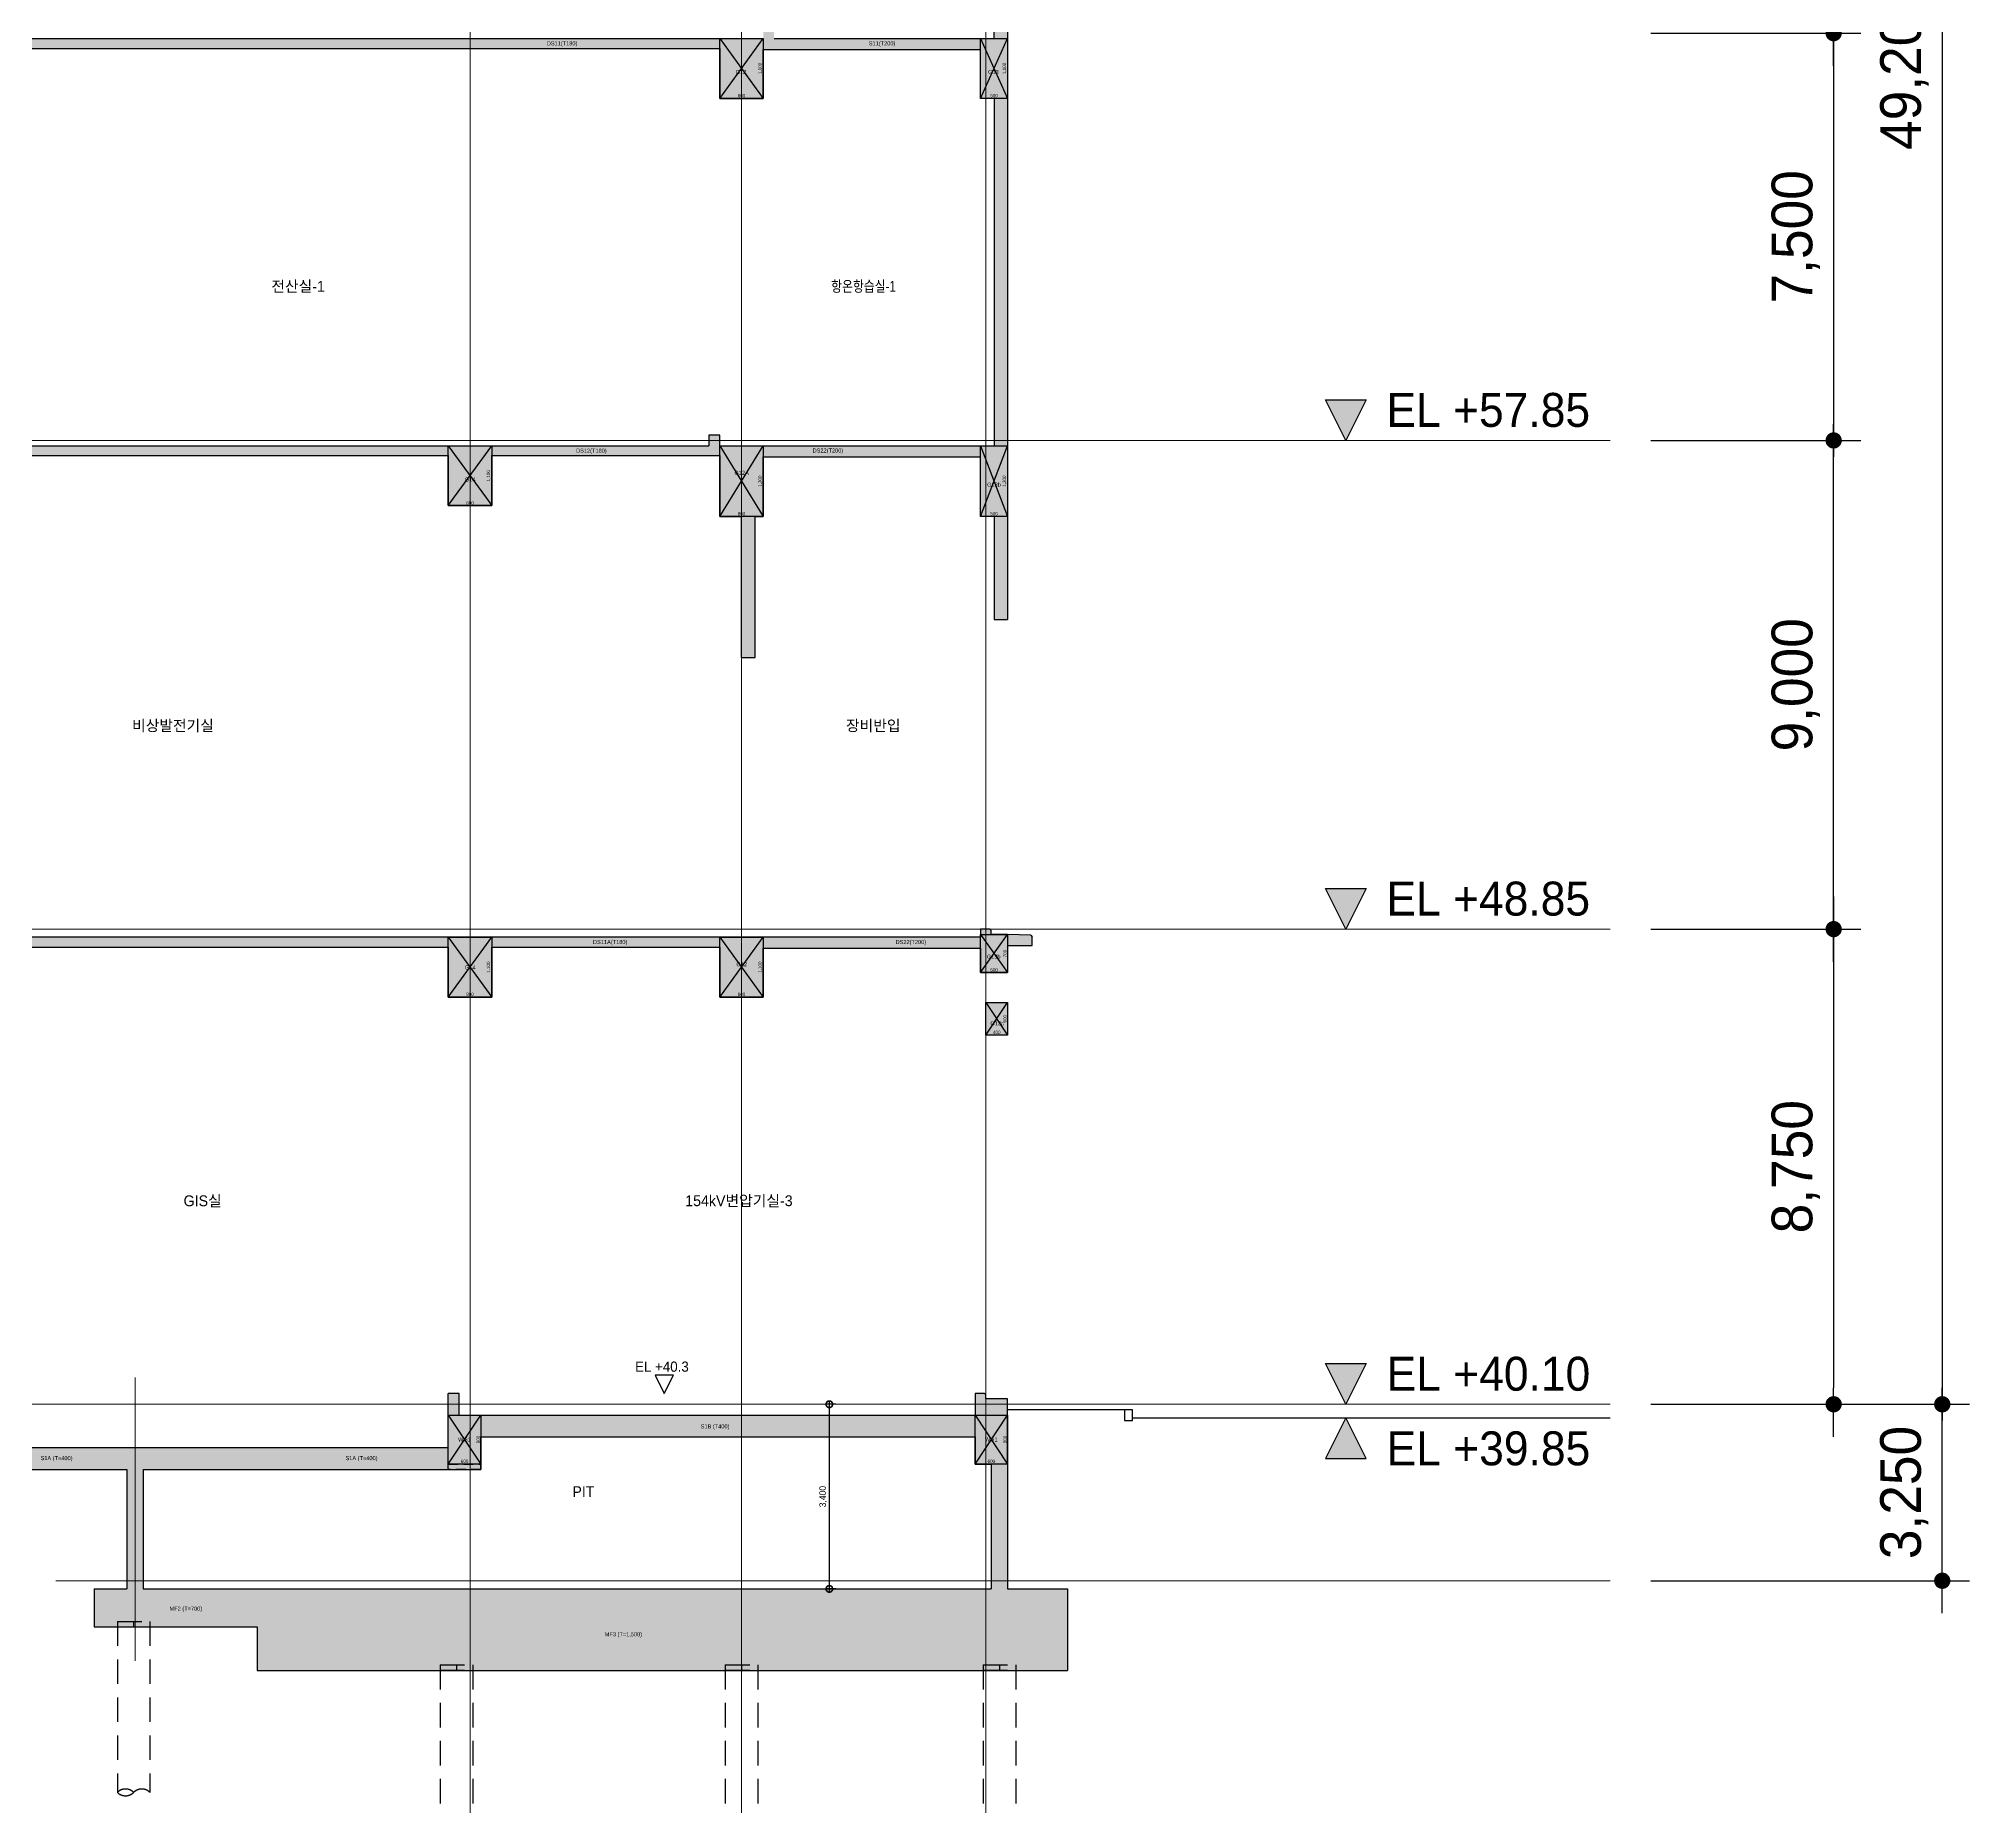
# Model space of a CAD drawing. Header units: millimetres. Extents: x 0 to 841000, y -4805 to 148500.
# Drawn here: x 141693 to 177250, y 27524 to 60079 of the extents above; entities that cross this region are included whole.
import ezdxf
from ezdxf.enums import TextEntityAlignment as Align

# ---------------------------------------------------------------- set-up
doc = ezdxf.new("R2010")
doc.units = ezdxf.units.MM
doc.header["$LTSCALE"] = 250
for name, pattern in [('HID', [2.8, 1.8, -1]), ('HIDDEN', [9.525, 6.35, -3.175]), ('PHANTOM2', [31.75, 15.875, -3.175, 3.175, -3.175, 3.175, -3.175])]:
    doc.linetypes.add(name, pattern=pattern)
doc.layers.get('Defpoints').update_dxf_attribs({"color": 151})
for name, color, linetype in [('A-CON', 2, 'Continuous'), ('A-CON-HID', 4, 'HID'), ('A-DIM', 7, 'Continuous'), ('A-SITE', 3, 'PHANTOM2'), ('A-SYM-LEVEL', 7, 'Continuous'), ('구조SOLID', 253, 'Continuous'), ('기초', 5, 'HIDDEN')]:
    doc.layers.add(name, color=color, linetype=linetype)
for name, color, linetype, plot in [('AS-HIDLINE', 205, 'Continuous', False), ('CK', 221, 'Continuous', False), ('NO-TEXT', 150, 'Continuous', False), ('NOPLOT', 191, 'Continuous', False)]:
    doc.layers.add(name, color=color, linetype=linetype, plot=plot)
doc.layers.add('CEN', color=1, linetype='Continuous', lineweight=9)
doc.styles.add('Gdim', font='Dotum.ttf')
doc.styles.get("Standard").update_dxf_attribs({"font": 'Dotum.ttf'})
doc.dimstyles.new('G-Xdim', dxfattribs={"dimscale": 30, "dimtxt": 2, "dimasz": 1, "dimexe": 1.2, "dimexo": 1.2, "dimgap": 0, "dimtad": 1, "dimdec": 1, "dimdsep": 46, "dimlunit": 6, "dimtxsty": 'Gdim', "dimcen": 1, "dimse1": 1, "dimse2": 1, "dimsd1": 1, "dimsd2": 1, "dimclrd": 1, "dimclre": 1, "dimclrt": 256, "dimadec": 0, "dimazin": 0, "dimtfac": 1, "dimtdec": 1, "dimtix": 1, "dimtmove": 2, "dimatfit": 1, "dimfxl": 2, "dimtolj": 1, "dimlwd": -1, "dimlwe": -1, "dimarcsym": 0})
doc.dimstyles.new('Gdim250', dxfattribs={"dimscale": 250, "dimtxt": 3, "dimasz": 1.2, "dimexe": 2, "dimexo": 3, "dimgap": 1, "dimtad": 1, "dimdsep": 46, "dimlunit": 6, "dimtxsty": 'Standard', "dimblk1": '_CIDOT', "dimblk2": '_CIDOT', "dimsah": 1, "dimcen": 2.5, "dimdle": 2, "dimclrd": 1, "dimclre": 1, "dimclrt": 3, "dimazin": 2, "dimtfac": 1, "dimtix": 1, "dimtmove": 2, "dimatfit": 3, "dimldrblk": '_CIDOT', "dimfxl": 2, "dimtolj": 1, "dimtzin": 0, "dimarcsym": 0})
doc.dimstyles.new('Gdim50', dxfattribs={"dimscale": 40, "dimtxt": 3, "dimasz": 6, "dimexe": 1.5, "dimexo": 2, "dimgap": 1, "dimtad": 1, "dimdec": 0, "dimzin": 0, "dimdsep": 46, "dimlunit": 6, "dimtxsty": 'Gdim', "dimblk": 'DOTSMALL', "dimcen": 1.5, "dimdle": 1.5, "dimclrd": 256, "dimclre": 256, "dimclrt": 256, "dimazin": 0, "dimtfac": 1, "dimtdec": 0, "dimtix": 1, "dimtmove": 2, "dimatfit": 3, "dimldrblk": 'DOTSMALL', "dimfxl": 1.5, "dimtolj": 1, "dimtzin": 0, "dimlwd": -1, "dimlwe": -1, "dimarcsym": 1})

# ---------------------------------------------------------------- blocks, each defined once
blk = doc.blocks.new('*D182')
at = {"layer": 'Defpoints', "color": 0, "linetype": 'Continuous', "transparency": 16777216}
for p in [(-550, -900), (50, -880), (50, -900)]:
    blk.add_point(p, dxfattribs=at)
at = {"layer": 'AS-HIDLINE', "linetype": 'Continuous', "transparency": 16777216, "insert": (-250, -850), "char_height": 60, "attachment_point": 5, "style": 'Gdim'}
blk.add_mtext('\\A1;600', dxfattribs=at)
blk = doc.blocks.new('*D183')
at = {"layer": 'Defpoints', "color": 0, "linetype": 'Continuous', "transparency": 16777216}
for p in [(50, 0), (30, 0), (50, -900)]:
    blk.add_point(p, dxfattribs=at)
at = {"layer": 'AS-HIDLINE', "linetype": 'Continuous', "transparency": 16777216, "insert": (0, -450), "char_height": 60, "attachment_point": 5, "rotation": 90, "style": 'Gdim'}
blk.add_mtext('\\A1;900', dxfattribs=at)
blk = doc.blocks.new('*D184')
at = {"layer": 'Defpoints', "color": 0, "linetype": 'Continuous', "transparency": 16777216}
for p in [(-500, -1100), (300, -1080), (300, -1100)]:
    blk.add_point(p, dxfattribs=at)
at = {"layer": 'AS-HIDLINE', "linetype": 'Continuous', "transparency": 16777216, "insert": (-100, -1050), "char_height": 60, "attachment_point": 5, "style": 'Gdim'}
blk.add_mtext('\\A1;800', dxfattribs=at)
blk = doc.blocks.new('*D185')
at = {"layer": 'Defpoints', "color": 0, "linetype": 'Continuous', "transparency": 16777216}
for p in [(300, 0), (280, 0), (300, -1100)]:
    blk.add_point(p, dxfattribs=at)
at = {"layer": 'AS-HIDLINE', "linetype": 'Continuous', "transparency": 16777216, "insert": (244, -550), "char_height": 60, "attachment_point": 5, "rotation": 90, "style": 'Gdim'}
blk.add_mtext('\\A1;1,100', dxfattribs=at)
blk = doc.blocks.new('*D210')
at = {"layer": 'Defpoints', "color": 0, "linetype": 'Continuous', "transparency": 16777216}
for p in [(-500, -1300), (300, -1280), (300, -1300)]:
    blk.add_point(p, dxfattribs=at)
at = {"layer": 'AS-HIDLINE', "linetype": 'Continuous', "transparency": 16777216, "insert": (-100, -1250), "char_height": 60, "attachment_point": 5, "style": 'Gdim'}
blk.add_mtext('\\A1;800', dxfattribs=at)
blk = doc.blocks.new('*D211')
at = {"layer": 'Defpoints', "color": 0, "linetype": 'Continuous', "transparency": 16777216}
for p in [(300, 0), (280, 0), (300, -1300)]:
    blk.add_point(p, dxfattribs=at)
at = {"layer": 'AS-HIDLINE', "linetype": 'Continuous', "transparency": 16777216, "insert": (244, -650), "char_height": 60, "attachment_point": 5, "rotation": 90, "style": 'Gdim'}
blk.add_mtext('\\A1;1,300', dxfattribs=at)
blk = doc.blocks.new('*D214')
at = {"layer": 'Defpoints', "color": 0, "linetype": 'Continuous', "transparency": 16777216}
for p in [(-200, -1300), (300, -1280), (300, -1300)]:
    blk.add_point(p, dxfattribs=at)
at = {"layer": 'AS-HIDLINE', "linetype": 'Continuous', "transparency": 16777216, "insert": (50, -1250), "char_height": 60, "attachment_point": 5, "style": 'Gdim'}
blk.add_mtext('\\A1;500', dxfattribs=at)
blk = doc.blocks.new('*D215')
at = {"layer": 'Defpoints', "color": 0, "linetype": 'Continuous', "transparency": 16777216}
for p in [(300, 0), (280, 0), (300, -1300)]:
    blk.add_point(p, dxfattribs=at)
at = {"layer": 'AS-HIDLINE', "linetype": 'Continuous', "transparency": 16777216, "insert": (244, -650), "char_height": 60, "attachment_point": 5, "rotation": 90, "style": 'Gdim'}
blk.add_mtext('\\A1;1,300', dxfattribs=at)
blk = doc.blocks.new('*D222')
at = {"layer": 'Defpoints', "color": 0, "linetype": 'Continuous', "transparency": 16777216}
for p in [(-200, -1100), (300, -1080), (300, -1100)]:
    blk.add_point(p, dxfattribs=at)
at = {"layer": 'AS-HIDLINE', "linetype": 'Continuous', "transparency": 16777216, "insert": (50, -1050), "char_height": 60, "attachment_point": 5, "style": 'Gdim'}
blk.add_mtext('\\A1;500', dxfattribs=at)
blk = doc.blocks.new('*D223')
at = {"layer": 'Defpoints', "color": 0, "linetype": 'Continuous', "transparency": 16777216}
for p in [(300, 0), (280, 0), (300, -1100)]:
    blk.add_point(p, dxfattribs=at)
at = {"layer": 'AS-HIDLINE', "linetype": 'Continuous', "transparency": 16777216, "insert": (244, -550), "char_height": 60, "attachment_point": 5, "rotation": 90, "style": 'Gdim'}
blk.add_mtext('\\A1;1,100', dxfattribs=at)
blk = doc.blocks.new('A$C481fd194')
blk.add_hatch(color=256).paths.add_polyline_path([(375, 750), (-375, 750), (0, 0)])
blk.add_lwpolyline([(0, 0), (-375, 750), (375, 750), (0, 0)])
blk = doc.blocks.new('*D262')
at = {"layer": 'Defpoints', "color": 0, "linetype": 'Continuous', "transparency": 16777216}
for p in [(-200, -700), (300, -680), (300, -700)]:
    blk.add_point(p, dxfattribs=at)
at = {"layer": 'AS-HIDLINE', "linetype": 'Continuous', "transparency": 16777216, "insert": (50, -650), "char_height": 60, "attachment_point": 5, "style": 'Gdim'}
blk.add_mtext('\\A1;500', dxfattribs=at)
blk = doc.blocks.new('*D263')
at = {"layer": 'Defpoints', "color": 0, "linetype": 'Continuous', "transparency": 16777216}
for p in [(300, 0), (280, 0), (300, -700)]:
    blk.add_point(p, dxfattribs=at)
at = {"layer": 'AS-HIDLINE', "linetype": 'Continuous', "transparency": 16777216, "insert": (250, -350), "char_height": 60, "attachment_point": 5, "rotation": 90, "style": 'Gdim'}
blk.add_mtext('\\A1;700', dxfattribs=at)
blk = doc.blocks.new('*D264')
at = {"layer": 'Defpoints', "color": 0, "linetype": 'Continuous', "transparency": 16777216}
for p in [(-100, -600), (300, -580), (300, -600)]:
    blk.add_point(p, dxfattribs=at)
at = {"layer": 'AS-HIDLINE', "linetype": 'Continuous', "transparency": 16777216, "insert": (100, -550), "char_height": 60, "attachment_point": 5, "style": 'Gdim'}
blk.add_mtext('\\A1;400', dxfattribs=at)
blk = doc.blocks.new('*D265')
at = {"layer": 'Defpoints', "color": 0, "linetype": 'Continuous', "transparency": 16777216}
for p in [(300, 0), (280, 0), (300, -600)]:
    blk.add_point(p, dxfattribs=at)
at = {"layer": 'AS-HIDLINE', "linetype": 'Continuous', "transparency": 16777216, "insert": (250, -300), "char_height": 60, "attachment_point": 5, "rotation": 90, "style": 'Gdim'}
blk.add_mtext('\\A1;600', dxfattribs=at)
blk = doc.blocks.new('A$Cabe7c8e7')
at = {"layer": 'A-SYM-LEVEL'}
for p in [(-4868, 17750), (-4868, 8750), (-4865, 0)]:
    blk.add_blockref('A$C481fd194', p, dxfattribs=at)
at = {"layer": 'A-SYM-LEVEL', "style": 'Gdim'}
for s, p in [('EL +57.85', (-4118, 18000)), ('EL +48.85', (-4118, 9000)), ('EL +40.10', (-4115, 250))]:
    blk.add_text(s, height=625, dxfattribs=at).set_placement(p)
blk = doc.blocks.new('_CIDOT')
at = {"color": 0, "linetype": 'ByBlock'}
blk.add_line((2, 0), (-1, 0), dxfattribs=at)
at = {"color": 0, "linetype": 'ByBlock', "const_width": 0.5}
blk.add_lwpolyline([(-0.25, 0, 1), (0.25, 0, 1)], format="xyb", close=True, dxfattribs=at)
blk = doc.blocks.new('*D72')
at = {"layer": 'A-DIM', "color": 1, "lineweight": -2, "transparency": 16777216}
for p, q in [((750, -40450), (4618, -40450)), ((4118, -40750), (4118, -48900)), ((750, -49200), (4618, -49200))]:
    blk.add_line(p, q, dxfattribs=at)
at = {"layer": 'Defpoints', "color": 0, "transparency": 16777216}
for p in [(0, -40450), (0, -49200), (4118, -49200)]:
    blk.add_point(p, dxfattribs=at)
at = {"layer": 'A-DIM', "color": 1, "lineweight": -2, "transparency": 16777216, "xscale": 299.9999999999998, "yscale": 299.9999999999998, "zscale": 299.9999999999998}
for p, rotation in [((4118, -40450), 90), ((4118, -49200), 270)]:
    blk.add_blockref('_CIDOT', p, dxfattribs=dict(at, rotation=rotation))
at = {"layer": 'A-DIM', "color": 3, "transparency": 16777216, "insert": (3420, -44825), "char_height": 750, "attachment_point": 5, "rotation": 90}
blk.add_mtext('\\A1;8,750', dxfattribs=at)
blk = doc.blocks.new('*D73')
at = {"layer": 'A-DIM', "color": 1, "lineweight": -2, "transparency": 16777216}
for p, q in [((750, 0), (6618, 0)), ((6118, -300), (6118, -48900)), ((750, -49200), (6618, -49200))]:
    blk.add_line(p, q, dxfattribs=at)
at = {"layer": 'Defpoints', "color": 0, "transparency": 16777216}
for p in [(0, 0), (0, -49200), (6118, -49200)]:
    blk.add_point(p, dxfattribs=at)
at = {"layer": 'A-DIM', "color": 1, "lineweight": -2, "transparency": 16777216, "xscale": 299.9999999999998, "yscale": 299.9999999999998, "zscale": 299.9999999999998}
for p, rotation in [((6118, 0), 90), ((6118, -49200), 270)]:
    blk.add_blockref('_CIDOT', p, dxfattribs=dict(at, rotation=rotation))
at = {"layer": 'A-DIM', "color": 3, "transparency": 16777216, "insert": (5420, -24600), "char_height": 750, "attachment_point": 5, "rotation": 90}
blk.add_mtext('\\A1;49,200', dxfattribs=at)
blk = doc.blocks.new('*D74')
at = {"layer": 'A-DIM', "color": 1, "lineweight": -2, "transparency": 16777216}
for p, q in [((750, -31450), (4618, -31450)), ((4118, -40150), (4118, -31750)), ((750, -40450), (4618, -40450))]:
    blk.add_line(p, q, dxfattribs=at)
at = {"layer": 'Defpoints', "color": 0, "transparency": 16777216}
for p in [(0, -31450), (4118, -31450), (0, -40450)]:
    blk.add_point(p, dxfattribs=at)
at = {"layer": 'A-DIM', "color": 1, "lineweight": -2, "transparency": 16777216, "xscale": 299.9999999999998, "yscale": 299.9999999999998, "zscale": 299.9999999999998}
for p, rotation in [((4118, -31450), 90), ((4118, -40450), 270)]:
    blk.add_blockref('_CIDOT', p, dxfattribs=dict(at, rotation=rotation))
at = {"layer": 'A-DIM', "color": 3, "transparency": 16777216, "insert": (3420, -35950), "char_height": 750, "attachment_point": 5, "rotation": 90}
blk.add_mtext('\\A1;9,000', dxfattribs=at)
blk = doc.blocks.new('*D75')
at = {"layer": 'A-DIM', "color": 1, "lineweight": -2, "transparency": 16777216}
for p, q in [((750, -23950), (4618, -23950)), ((4118, -24250), (4118, -31150)), ((750, -31450), (4618, -31450))]:
    blk.add_line(p, q, dxfattribs=at)
at = {"layer": 'Defpoints', "color": 0, "transparency": 16777216}
for p in [(0, -23950), (0, -31450), (4118, -31450)]:
    blk.add_point(p, dxfattribs=at)
at = {"layer": 'A-DIM', "color": 1, "lineweight": -2, "transparency": 16777216, "xscale": 299.9999999999998, "yscale": 299.9999999999998, "zscale": 299.9999999999998}
for p, rotation in [((4118, -23950), 90), ((4118, -31450), 270)]:
    blk.add_blockref('_CIDOT', p, dxfattribs=dict(at, rotation=rotation))
at = {"layer": 'A-DIM', "color": 3, "transparency": 16777216, "insert": (3420, -27700), "char_height": 750, "attachment_point": 5, "rotation": 90}
blk.add_mtext('\\A1;7,500', dxfattribs=at)
blk = doc.blocks.new('*D76')
at = {"layer": 'A-DIM', "color": 1, "lineweight": -2, "transparency": 16777216}
for p, q in [((750, -16950), (4618, -16950)), ((4118, -23650), (4118, -17250)), ((750, -23950), (4618, -23950))]:
    blk.add_line(p, q, dxfattribs=at)
at = {"layer": 'Defpoints', "color": 0, "transparency": 16777216}
for p in [(0, -16950), (4118, -16950), (0, -23950)]:
    blk.add_point(p, dxfattribs=at)
at = {"layer": 'A-DIM', "color": 1, "lineweight": -2, "transparency": 16777216, "xscale": 299.9999999999998, "yscale": 299.9999999999998, "zscale": 299.9999999999998}
for p, rotation in [((4118, -16950), 90), ((4118, -23950), 270)]:
    blk.add_blockref('_CIDOT', p, dxfattribs=dict(at, rotation=rotation))
at = {"layer": 'A-DIM', "color": 3, "transparency": 16777216, "insert": (3420, -20450), "char_height": 750, "attachment_point": 5, "rotation": 90}
blk.add_mtext('\\A1;7,000', dxfattribs=at)
blk = doc.blocks.new('파일')
at = {"layer": 'NOPLOT', "linetype": 'HID'}
blk.add_line((71, 790, 0), (671, 790, 0), dxfattribs=at)
at = {"layer": 'NOPLOT'}
blk.add_line((371, 890, 0), (371, 790, 0), dxfattribs=at)
at = {"layer": '기초', "linetype": 'HID'}
for p, q in [((71, 890, 0), (671, 890, 0)), ((71, 890, 0), (71, -2258, 0)), ((671, 890, 0), (671, -2258, 0))]:
    blk.add_line(p, q, dxfattribs=at)
for centre, start, end in [((221, -2408, 0), 45, 135), ((221, -2108, 0), 225, 315), ((521, -2408, 0), 45, 135)]:
    blk.add_arc(centre, 212, start, end, dxfattribs=at)
blk = doc.blocks.new('*D298')
at = {"layer": 'Defpoints', "color": 0, "linetype": 'Continuous', "transparency": 16777216}
for p in [(-550, -900), (50, -880), (50, -900)]:
    blk.add_point(p, dxfattribs=at)
at = {"layer": 'AS-HIDLINE', "linetype": 'Continuous', "transparency": 16777216, "insert": (-250, -850), "char_height": 60, "attachment_point": 5, "style": 'Gdim'}
blk.add_mtext('\\A1;600', dxfattribs=at)
blk = doc.blocks.new('*D299')
at = {"layer": 'Defpoints', "color": 0, "linetype": 'Continuous', "transparency": 16777216}
for p in [(50, 0), (30, 0), (50, -900)]:
    blk.add_point(p, dxfattribs=at)
at = {"layer": 'AS-HIDLINE', "linetype": 'Continuous', "transparency": 16777216, "insert": (0, -450), "char_height": 60, "attachment_point": 5, "rotation": 90, "style": 'Gdim'}
blk.add_mtext('\\A1;900', dxfattribs=at)
blk = doc.blocks.new('_DotSmall')
at = {"color": 0, "linetype": 'ByBlock', "const_width": 0.5}
blk.add_lwpolyline([(-0.0625, 0, 1), (0.0625, 0, 1)], format="xyb", close=True, dxfattribs=at)
blk = doc.blocks.new('*D160')
at = {"layer": 'CK', "transparency": 16777216}
for p, q in [((156373, 34929), (156195, 34929)), ((156255, 31469), (156255, 34989)), ((156373, 31529), (156195, 31529))]:
    blk.add_line(p, q, dxfattribs=at)
at = {"layer": 'Defpoints', "color": 0, "transparency": 16777216}
for p in [(156255, 34929), (156453, 34929), (156453, 31529)]:
    blk.add_point(p, dxfattribs=at)
at = {"layer": 'CK', "transparency": 16777216, "xscale": 240, "yscale": 240, "zscale": 240}
for p, rotation in [((156255, 34929), 90), ((156255, 31529), 270)]:
    blk.add_blockref('_DotSmall', p, dxfattribs=dict(at, rotation=rotation))
at = {"layer": 'CK', "transparency": 16777216, "insert": (156143, 33229), "char_height": 120, "attachment_point": 5, "rotation": 90, "style": 'Gdim'}
blk.add_mtext('\\A1;3,400', dxfattribs=at)
blk = doc.blocks.new('*D163')
at = {"layer": 'A-DIM', "color": 1, "lineweight": -2, "transparency": 16777216}
for p, q in [((171382, 34929), (177250, 34929)), ((176750, 31979), (176750, 34629)), ((171382, 31679), (177250, 31679))]:
    blk.add_line(p, q, dxfattribs=at)
at = {"layer": 'Defpoints', "color": 0, "transparency": 16777216}
for p in [(170632, 34929), (176750, 34929), (170632, 31679)]:
    blk.add_point(p, dxfattribs=at)
at = {"layer": 'A-DIM', "color": 1, "lineweight": -2, "transparency": 16777216, "xscale": 299.9999999999998, "yscale": 299.9999999999998, "zscale": 299.9999999999998}
for p, rotation in [((176750, 34929), 90), ((176750, 31679), 270)]:
    blk.add_blockref('_CIDOT', p, dxfattribs=dict(at, rotation=rotation))
at = {"layer": 'A-DIM', "color": 3, "transparency": 16777216, "insert": (176052, 33304), "char_height": 750, "attachment_point": 5, "rotation": 90}
blk.add_mtext('\\A1;3,250', dxfattribs=at)
blk = doc.blocks.new('*U89')
at = {"layer": 'AS-HIDLINE', "linetype": 'Continuous'}
for p, q in [((-550, -900), (50, 0)), ((-550, 0), (50, -900))]:
    blk.add_line(p, q, dxfattribs=at)
blk.add_lwpolyline([(-550, -900), (-550, 0), (50, 0), (50, -900)], close=True, dxfattribs=at)
dim = blk.add_linear_dim(base=(30.13, 0), p1=(50, -900), p2=(50, 0), angle=90, dimstyle='G-Xdim', override={"dimtxsty": 'Gdim'}, dxfattribs=at)
dim.commit()
dim.dimension.update_dxf_attribs({"geometry": '*D183', "text_midpoint": (0.09, -450)})
dim = blk.add_linear_dim(base=(50, -880.06), p1=(-550, -900), p2=(50, -900), dimstyle='G-Xdim', override={"dimtxsty": 'Gdim'}, dxfattribs=at)
dim.commit()
dim.dimension.update_dxf_attribs({"geometry": '*D182', "text_midpoint": (-250, -850.02)})
blk = doc.blocks.new('*U90')
at = {"layer": 'AS-HIDLINE', "linetype": 'Continuous'}
for p, q in [((-500, -1100), (300, 0)), ((-500, 0), (300, -1100))]:
    blk.add_line(p, q, dxfattribs=at)
blk.add_lwpolyline([(-500, -1100), (-500, 0), (300, 0), (300, -1100)], close=True, dxfattribs=at)
dim = blk.add_linear_dim(base=(280.13, 0), p1=(300, -1100), p2=(300, 0), angle=90, dimstyle='G-Xdim', override={"dimtxsty": 'Gdim'}, dxfattribs=at)
dim.commit()
dim.dimension.update_dxf_attribs({"geometry": '*D185', "text_midpoint": (244.31, -550)})
dim = blk.add_linear_dim(base=(300, -1080.06), p1=(-500, -1100), p2=(300, -1100), dimstyle='G-Xdim', override={"dimtxsty": 'Gdim'}, dxfattribs=at)
dim.commit()
dim.dimension.update_dxf_attribs({"geometry": '*D184', "text_midpoint": (-100, -1050.02)})
blk = doc.blocks.new('*U103')
at = {"layer": 'AS-HIDLINE', "linetype": 'Continuous'}
for p, q in [((-500, -1300), (300, 0)), ((-500, 0), (300, -1300))]:
    blk.add_line(p, q, dxfattribs=at)
blk.add_lwpolyline([(-500, -1300), (-500, 0), (300, 0), (300, -1300)], close=True, dxfattribs=at)
dim = blk.add_linear_dim(base=(280.13, 0), p1=(300, -1300), p2=(300, 0), angle=90, dimstyle='G-Xdim', override={"dimtxsty": 'Gdim'}, dxfattribs=at)
dim.commit()
dim.dimension.update_dxf_attribs({"geometry": '*D211', "text_midpoint": (244.31, -650)})
dim = blk.add_linear_dim(base=(300, -1280.06), p1=(-500, -1300), p2=(300, -1300), dimstyle='G-Xdim', override={"dimtxsty": 'Gdim'}, dxfattribs=at)
dim.commit()
dim.dimension.update_dxf_attribs({"geometry": '*D210', "text_midpoint": (-100, -1250.02)})
blk = doc.blocks.new('*U105')
at = {"layer": 'AS-HIDLINE', "linetype": 'Continuous'}
for p, q in [((-200, -1300), (300, 0)), ((-200, 0), (300, -1300))]:
    blk.add_line(p, q, dxfattribs=at)
blk.add_lwpolyline([(-200, -1300), (-200, 0), (300, 0), (300, -1300)], close=True, dxfattribs=at)
dim = blk.add_linear_dim(base=(280.13, 0), p1=(300, -1300), p2=(300, 0), angle=90, dimstyle='G-Xdim', override={"dimtxsty": 'Gdim'}, dxfattribs=at)
dim.commit()
dim.dimension.update_dxf_attribs({"geometry": '*D215', "text_midpoint": (244.31, -650)})
dim = blk.add_linear_dim(base=(300, -1280.06), p1=(-200, -1300), p2=(300, -1300), dimstyle='G-Xdim', override={"dimtxsty": 'Gdim'}, dxfattribs=at)
dim.commit()
dim.dimension.update_dxf_attribs({"geometry": '*D214', "text_midpoint": (50, -1250.02)})
blk = doc.blocks.new('*U109')
at = {"layer": 'AS-HIDLINE', "linetype": 'Continuous'}
for p, q in [((-200, -1100), (300, 0)), ((-200, 0), (300, -1100))]:
    blk.add_line(p, q, dxfattribs=at)
blk.add_lwpolyline([(-200, -1100), (-200, 0), (300, 0), (300, -1100)], close=True, dxfattribs=at)
dim = blk.add_linear_dim(base=(280.13, 0), p1=(300, -1100), p2=(300, 0), angle=90, dimstyle='G-Xdim', override={"dimtxsty": 'Gdim'}, dxfattribs=at)
dim.commit()
dim.dimension.update_dxf_attribs({"geometry": '*D223', "text_midpoint": (244.31, -550)})
dim = blk.add_linear_dim(base=(300, -1080.06), p1=(-200, -1100), p2=(300, -1100), dimstyle='G-Xdim', override={"dimtxsty": 'Gdim'}, dxfattribs=at)
dim.commit()
dim.dimension.update_dxf_attribs({"geometry": '*D222', "text_midpoint": (50, -1050.02)})
blk = doc.blocks.new('*U129')
at = {"layer": 'AS-HIDLINE', "linetype": 'Continuous'}
for p, q in [((-200, -700), (300, 0)), ((-200, 0), (300, -700))]:
    blk.add_line(p, q, dxfattribs=at)
blk.add_lwpolyline([(-200, -700), (-200, 0), (300, 0), (300, -700)], close=True, dxfattribs=at)
dim = blk.add_linear_dim(base=(280.13, 0), p1=(300, -700), p2=(300, 0), angle=90, dimstyle='G-Xdim', override={"dimtxsty": 'Gdim'}, dxfattribs=at)
dim.commit()
dim.dimension.update_dxf_attribs({"geometry": '*D263', "text_midpoint": (250.09, -350)})
dim = blk.add_linear_dim(base=(300, -680.06), p1=(-200, -700), p2=(300, -700), dimstyle='G-Xdim', override={"dimtxsty": 'Gdim'}, dxfattribs=at)
dim.commit()
dim.dimension.update_dxf_attribs({"geometry": '*D262', "text_midpoint": (50, -650.02)})
blk = doc.blocks.new('*U130')
at = {"layer": 'AS-HIDLINE', "linetype": 'Continuous'}
for p, q in [((-100, -600), (300, 0)), ((-100, 0), (300, -600))]:
    blk.add_line(p, q, dxfattribs=at)
blk.add_lwpolyline([(-100, -600), (-100, 0), (300, 0), (300, -600)], close=True, dxfattribs=at)
dim = blk.add_linear_dim(base=(280.13, 0), p1=(300, -600), p2=(300, 0), angle=90, dimstyle='G-Xdim', override={"dimtxsty": 'Gdim'}, dxfattribs=at)
dim.commit()
dim.dimension.update_dxf_attribs({"geometry": '*D265', "text_midpoint": (250.09, -300)})
dim = blk.add_linear_dim(base=(300, -580.06), p1=(-100, -600), p2=(300, -600), dimstyle='G-Xdim', override={"dimtxsty": 'Gdim'}, dxfattribs=at)
dim.commit()
dim.dimension.update_dxf_attribs({"geometry": '*D264', "text_midpoint": (100, -550.02)})
blk = doc.blocks.new('A$Ca0ef00f6')
at = {"layer": 'A-DIM'}
for base, p1, p2, angle, picture, middle in [((6117.6, -49200), (0, 0), (0, -49200), 90, '*D73', (5419.8, -24600)), ((4117.6, -16950), (0, -23950), (0, -16950), 270, '*D76', (3419.8, -20450)), ((4117.6, -31450), (0, -23950), (0, -31450), 90, '*D75', (3419.8, -27700)), ((4117.6, -31450), (0, -40450), (0, -31450), 270, '*D74', (3419.8, -35950)), ((4117.6, -49200), (0, -40450), (0, -49200), 90, '*D72', (3419.8, -44825))]:
    dim = blk.add_linear_dim(base=base, p1=p1, p2=p2, angle=angle, dimstyle='Gdim250', override={"dimdec": 0}, dxfattribs=at)
    dim.commit()
    dim.dimension.update_dxf_attribs({"geometry": picture, "text_midpoint": middle})
blk = doc.blocks.new('*U149')
at = {"layer": 'AS-HIDLINE', "linetype": 'Continuous'}
for p, q in [((-550, -900), (50, 0)), ((-550, 0), (50, -900))]:
    blk.add_line(p, q, dxfattribs=at)
blk.add_lwpolyline([(-550, -900), (-550, 0), (50, 0), (50, -900)], close=True, dxfattribs=at)
dim = blk.add_linear_dim(base=(30.13, 0), p1=(50, -900), p2=(50, 0), angle=90, dimstyle='G-Xdim', override={"dimtxsty": 'Gdim'}, dxfattribs=at)
dim.commit()
dim.dimension.update_dxf_attribs({"geometry": '*D299', "text_midpoint": (0.09, -450)})
dim = blk.add_linear_dim(base=(50, -880.06), p1=(-550, -900), p2=(50, -900), dimstyle='G-Xdim', override={"dimtxsty": 'Gdim'}, dxfattribs=at)
dim.commit()
dim.dimension.update_dxf_attribs({"geometry": '*D298', "text_midpoint": (-250, -850.02)})

msp = doc.modelspace()

# ---------------------------------------------------------------- hatches: boundary and pattern name
at = {"layer": '구조SOLID', "transparency": 33554687}
h = msp.add_hatch(color=256, dxfattribs=at)
h.dxf.hatch_style = 1
h.paths.add_polyline_path([(159538.209, 76128.931), (159338.209, 76128.931), (159338.209, 75828.931), (159138.209, 75798.931), (159138.209, 75693.931), (159183.209, 75693.931), (159338.209, 75678.931), (159338.209, 74878.931), (117938.209, 74878.931), (117938.209, 75678.931), (118093.209, 75678.931), (118093.209, 75693.931), (118138.209, 75798.931), (117938.209, 75828.931), (117938.209, 76128.931), (117738.209, 76128.931), (117738.209, 51478.931), (118238.209, 51478.931), (118238.209, 52378.931), (122238.209, 52378.931), (122238.209, 51478.931), (123038.209, 51478.931), (123038.209, 52398.931), (127238.211, 52398.931), (127238.211, 51478.931), (128038.211, 51478.931), (128038.211, 52398.931), (138138.209, 52398.931), (138138.209, 51278.931), (139138.209, 51278.931), (139138.209, 52398.931), (149238.209, 52398.931), (149238.209, 51478.931), (150038.209, 51478.931), (150038.209, 52398.931), (154238.209, 52398.931), (154238.209, 51278.931), (154638.209, 51278.931), (154638.209, 48678.931), (154888.209, 48678.931), (154888.209, 51278.931), (155038.209, 51278.931), (155038.209, 52378.931), (159038.209, 52378.931), (159038.209, 51278.931), (159288.209, 51278.931), (159288.209, 49378.931), (159538.209, 49378.931)])
h.paths.add_polyline_path([(122238.209, 65978.931), (123038.209, 65978.931), (123038.209, 66898.931), (138138.209, 66898.931), (138138.209, 65778.931), (139138.209, 65778.931), (139138.209, 66898.931), (154238.209, 66898.931), (154238.209, 65978.931), (155038.209, 65978.931), (155038.209, 66898.931), (159038.209, 66898.931), (159038.209, 65978.931), (159288.209, 65978.931), (159288.209, 60078.931), (155238.209, 60078.931), (155238.209, 60278.931), (155038.209, 60278.931), (155038.209, 60078.931), (134738.21, 60078.931), (134738.21, 60278.931), (134538.21, 60278.931), (134538.21, 60178.931), (134538.21, 60078.931), (122238.209, 60078.931), (122238.209, 60278.931), (122213.209, 60278.931), (122063.209, 60278.931), (122038.209, 60278.931), (122038.209, 60078.931), (117988.209, 60078.931), (117988.209, 65978.931), (118238.209, 65978.931), (118238.209, 66878.931), (122238.209, 66878.931)], flags=16)
h.paths.add_polyline_path([(117988.209, 67078.931), (117988.209, 73778.931), (118238.209, 73778.931), (118238.209, 74698.931), (122238.209, 74698.931), (122238.209, 73578.931), (123038.209, 73578.931), (123038.209, 74698.931), (138138.209, 74698.931), (138138.209, 73578.931), (139138.209, 73578.931), (139138.209, 74698.931), (154238.209, 74698.931), (154238.209, 73578.931), (155038.209, 73578.931), (155038.209, 74698.931), (159038.209, 74698.931), (159038.209, 73778.931), (159288.209, 73778.931), (159288.209, 67078.931), (154238.209, 67078.931), (154238.209, 67278.931), (154038.209, 67278.931), (154038.209, 67078.931), (123238.209, 67078.931), (123238.209, 67278.931), (123038.209, 67278.931), (123038.209, 67078.931)], flags=16)
h.paths.add_polyline_path([(123038.209, 59898.931), (138138.209, 59898.931), (138138.209, 58778.931), (139138.209, 58778.931), (139138.209, 59898.931), (154238.209, 59898.931), (154238.209, 58978.931), (155038.209, 58978.931), (155038.209, 59878.931), (159038.209, 59878.931), (159038.209, 58978.931), (159288.209, 58978.931), (159288.209, 52578.931), (154238.209, 52578.931), (154238.209, 52778.931), (154038.209, 52778.931), (154038.209, 52578.931), (123238.209, 52578.931), (123238.209, 52778.931), (123038.209, 52778.931), (123038.209, 52578.931), (117988.209, 52578.931), (117988.209, 58978.931), (118238.209, 58978.931), (118238.209, 59878.931), (122238.209, 59878.931), (122238.209, 58978.931), (123038.209, 58978.931)], flags=16)
h = msp.add_hatch(color=256, dxfattribs=at)
h.dxf.hatch_style = 1
h.paths.add_polyline_path([(143618.209, 31528.931), (143618.209, 33728.931), (149838.208, 33728.931), (149838.208, 34328.931), (158938.21, 34328.931), (158938.21, 33828.931), (159238.209, 33828.931), (159238.209, 31528.931)], flags=16)
h.paths.add_polyline_path([(138038.209, 34778.931), (134838.209, 34778.931), (134838.209, 34928.931), (134638.209, 34928.931), (134638.209, 34678.931), (122238.209, 34678.931), (122238.209, 35028.931), (122038.209, 35028.931), (122038.209, 34778.931), (117988.209, 34778.931), (117988.209, 42478.931), (118238.209, 42478.931), (118238.209, 43378.931), (122238.209, 43378.931), (122238.209, 42478.931), (123038.209, 42478.931), (123038.209, 43378.931), (127238.211, 43378.931), (127238.211, 42428.931), (128038.211, 42428.931), (128038.211, 43348.931), (138038.209, 43348.931)], flags=16)
h.paths.add_polyline_path([(124588.209, 32228.931), (118038.209, 32228.931), (118038.209, 33878.931), (118338.209, 33878.931), (118338.209, 34578.931), (122038.209, 34578.931), (122038.21, 33778.931), (122738.21, 33778.931), (122738.209, 34478.931), (124288.209, 34478.931), (124288.21, 33778.931), (124588.209, 33778.931)], flags=16)
h.paths.add_polyline_path([(127238.211, 43578.931), (124938.211, 43578.931), (124938.211, 47278.931), (127238.211, 47278.931)], flags=16)
h.paths.add_polyline_path([(124738.211, 43578.931), (117988.209, 43578.931), (117988.209, 46138.931), (118238.209, 46138.931), (118238.209, 47278.931), (122388.209, 47278.931), (122388.209, 46878.931), (122888.209, 46878.931), (122888.209, 47278.931), (124638.209, 47278.931), (124638.209, 46878.931), (124738.211, 46878.931)], flags=16)
h.paths.add_polyline_path([(149438.209, 35128.931), (149238.209, 35128.931), (149238.209, 34128.931), (140938.209, 34128.931), (140938.209, 34478.931), (140738.209, 34478.931), (140738.209, 33948.931), (140378.209, 33948.931), (140378.209, 34128.931), (138288.209, 34128.931), (138288.209, 42228.931), (139038.209, 42228.931), (139038.209, 43348.931), (149238.209, 43348.931), (149238.209, 42428.931), (150038.209, 42428.931), (150038.209, 43348.931), (154238.209, 43348.931), (154238.209, 42428.931), (155038.209, 42428.931), (155038.209, 43328.931), (159038.209, 43328.931), (159038.209, 42878.931), (159538.209, 42878.931), (159538.209, 43378.931), (159988.209, 43378.931), (159988.209, 43538.931), (159963.209, 43568.931), (159538.209, 43578.931), (159238.209, 43578.931), (159238.209, 43653.931), (159213.209, 43678.931), (159038.209, 43678.931), (159038.209, 43528.931), (127438.211, 43528.931), (127438.211, 46878.931), (127538.211, 46878.931), (127538.211, 47578.931), (127438.211, 47578.931), (127438.211, 47478.931), (117988.209, 47478.931), (117988.209, 47678.931), (117738.209, 47678.931), (117738.209, 46388.931), (117238.209, 46388.931), (117238.209, 46138.931), (117738.209, 46138.931), (117738.209, 32228.931), (117138.209, 32228.931), (117138.209, 31528.931), (118638.209, 31528.931), (118638.209, 31928.931), (123988.209, 31928.931), (123988.209, 31528.931), (125488.209, 31528.931), (125488.209, 32228.931), (124888.209, 32228.931), (124888.209, 34278.931), (135238.209, 34278.931), (135338.209, 34378.931), (137688.209, 34378.931), (137688.209, 33728.931), (139798.209, 33728.931), (139978.209, 33548.931), (141138.209, 33548.931), (141318.209, 33728.931), (143318.209, 33728.931), (143318.209, 31528.931), (142718.208, 31528.931), (142718.208, 30828.931), (145718.21, 30828.931), (145718.21, 30028.931), (160638.209, 30028.931), (160638.209, 31528.931), (159538.209, 31528.931), (159538.209, 33828.931), (159538.209, 34778.931), (159538.209, 34989.604), (159538.209, 35016.073), (159538.209, 35028.931), (159138.209, 35028.931), (159138.209, 35103.931), (159113.209, 35128.931), (158938.209, 35128.931), (158938.209, 34728.931), (149438.209, 34728.931)])
h = msp.add_hatch(color=256, dxfattribs=at)
h.dxf.hatch_style = 1
h.paths.add_polyline_path([(159538.209, 42328.931), (159138.209, 42328.931), (159138.209, 41728.931), (159538.209, 41728.931)])

# ---------------------------------------------------------------- linework, layer by layer
at = {"layer": 'A-CON'}
for p, q in [((159538.209, 76128.931), (159538.209, 49378.931)), ((159288.209, 60078.931), (159288.209, 65978.931)), ((134738.21, 60078.931), (155038.209, 60078.931)), ((139138.209, 59898.931), (154238.209, 59898.931)), ((154238.209, 59898.931), (154238.209, 58978.931)), ((155038.209, 59878.931), (159038.209, 59878.931)), ((155038.209, 58978.931), (155038.209, 59878.931)), ((155238.209, 60078.931), (159288.209, 60078.931)), ((159038.209, 58978.931), (159038.209, 59878.931)), ((154238.209, 58978.931), (155038.209, 58978.931)), ((159288.209, 58978.931), (159038.209, 58978.931)), ((159288.209, 58978.931), (159288.209, 52578.931)), ((154238.209, 52778.931), (154038.209, 52778.931)), ((154038.209, 52778.931), (154038.209, 52578.931)), ((154238.209, 52578.931), (154238.209, 52778.931)), ((123238.209, 52578.931), (154038.209, 52578.931)), ((139138.209, 52398.931), (149238.209, 52398.931)), ((149238.209, 52398.931), (149238.209, 51478.931)), ((150038.209, 52398.931), (154238.209, 52398.931)), ((150038.209, 51478.931), (150038.209, 52398.931)), ((154238.209, 52578.931), (159288.209, 52578.931)), ((154238.209, 52398.931), (154238.209, 51278.931)), ((155038.209, 52378.931), (159038.209, 52378.931)), ((155038.209, 51278.931), (155038.209, 52378.931)), ((159038.209, 51278.931), (159038.209, 52378.931)), ((149238.209, 51478.931), (150038.209, 51478.931)), ((154238.209, 51278.931), (154638.209, 51278.931)), ((154638.209, 48678.931), (154638.209, 51278.931)), ((154888.209, 51278.931), (155038.209, 51278.931)), ((154888.209, 48678.931), (154888.209, 51278.931)), ((159288.209, 51278.931), (159038.209, 51278.931)), ((159288.209, 51278.931), (159288.209, 49378.931)), ((159288.209, 49378.931), (159538.209, 49378.931)), ((154638.209, 48678.931), (154888.209, 48678.931)), ((159038.209, 43528.931, 0), (127438.211, 43528.931)), ((159213.209, 43678.931, 0), (159038.209, 43678.931, 0)), ((159038.209, 43678.931, 0), (159038.209, 43528.931, 0)), ((159213.209, 43678.931, 0), (159238.209, 43653.931, 0)), ((159238.209, 43578.931, 0), (159238.209, 43653.931, 0)), ((159538.209, 43578.931), (159238.209, 43578.931, 0)), ((159963.209, 43568.931), (159538.209, 43578.931)), ((159963.209, 43568.931), (159988.209, 43538.931)), ((159988.209, 43378.931), (159988.209, 43538.931)), ((139038.209, 43348.931), (149238.209, 43348.931)), ((149238.209, 43348.931), (149238.209, 42428.931)), ((150038.209, 43348.931), (154238.209, 43348.931)), ((150038.209, 42428.931), (150038.209, 43348.931)), ((154238.209, 43348.931), (154238.209, 42428.931)), ((155038.209, 42428.931), (155038.209, 43328.931)), ((155038.209, 43328.931), (159038.209, 43328.931)), ((159038.209, 43328.931), (159038.209, 42878.931)), ((159538.209, 43378.931), (159538.209, 42878.931)), ((159538.209, 43378.931, 0), (159988.209, 43378.931)), ((159038.209, 42878.931), (159538.209, 42878.931)), ((149238.209, 42428.931), (150038.209, 42428.931)), ((154238.209, 42428.931), (155038.209, 42428.931)), ((159138.209, 42328.931, 0), (159538.209, 42328.931, 0)), ((159138.209, 41728.931, 0), (159138.209, 42328.931, 0)), ((159538.209, 42328.931, 0), (159538.209, 41728.931, 0)), ((159538.209, 41728.931, 0), (159138.209, 41728.931, 0)), ((149238.209, 34128.931), (149238.209, 35128.931)), ((149438.209, 35128.931), (149238.209, 35128.931)), ((149438.209, 34728.931), (149438.209, 35128.931)), ((159113.209, 35128.931), (158938.209, 35128.931)), ((158938.209, 35128.931), (158938.209, 34728.931)), ((159113.209, 35128.931), (159138.209, 35103.931)), ((159138.209, 35028.931), (159138.209, 35103.931)), ((159538.209, 35028.931), (159138.209, 35028.931)), ((159538.209, 33828.931), (159538.209, 35028.931)), ((149438.209, 34728.931), (158938.209, 34728.931)), ((149838.208, 33728.931), (149838.208, 34328.931)), ((149838.208, 34328.931), (158938.21, 34328.931)), ((158938.21, 34328.931), (158938.21, 33828.931)), ((149238.209, 34128.931), (140938.209, 34128.931)), ((158938.21, 33828.931), (159238.209, 33828.931)), ((159238.209, 33828.931), (159238.209, 31528.931)), ((159538.209, 33828.931), (159538.209, 31528.931)), ((141318.209, 33728.931), (143318.209, 33728.931)), ((143318.209, 33728.931), (143318.209, 31528.931)), ((143618.209, 33728.931), (143618.209, 31528.931)), ((143618.209, 33728.931), (149838.208, 33728.931)), ((142718.208, 31528.931), (142718.208, 30828.931)), ((142718.208, 31528.931), (143318.209, 31528.931)), ((143618.209, 31528.931), (159238.209, 31528.931)), ((159538.209, 31528.931), (160638.209, 31528.931)), ((160638.209, 31528.931), (160638.209, 30028.931)), ((142718.208, 30828.931), (145718.21, 30828.931, 0)), ((145718.21, 30828.931), (145718.21, 30028.931)), ((145718.21, 30028.931), (160638.209, 30028.931))]:
    msp.add_line(p, q, dxfattribs=at)
at = {"layer": 'A-CON-HID', "linetype": 'HID', "ltscale": 0.4}
msp.add_lwpolyline([(149238.209, 33728.931), (149238.209, 33828.931), (149838.208, 33828.931), (149838.208, 33728.931)], close=True, dxfattribs=at)
at = {"layer": 'A-SITE', "linetype": 'Continuous'}
for p, q in [((161688.209, 34828.931), (159538.209, 34828.931)), ((161838.209, 34678.931), (170632.413, 34678.931))]:
    msp.add_line(p, q, dxfattribs=at)
at = {"layer": 'A-SITE', "color": 2}
msp.add_lwpolyline([(161838.209, 34628.931), (161838.209, 34828.931), (161688.209, 34828.931), (161688.209, 34628.931), (161838.209, 34628.931)], dxfattribs=at)
at = {"layer": 'CEN'}
for p, q in [((149638.209, 105175.547), (149638.209, 23234.416)), ((154638.209, 105175.547), (154638.209, 23234.416)), ((159138.209, 105175.547), (159138.209, 23234.416)), ((114338.209, 52678.931), (170632.413, 52678.931)), ((116873.936, 43678.931), (170632.413, 43678.931)), ((143468.209, 35423.627), (143468.209, 30204.256)), ((19867.846, 34928.931), (170632.413, 34928.931)), ((170632.413, 31678.931), (142011.796, 31678.931))]:
    msp.add_line(p, q, dxfattribs=at)
at = {"layer": 'NOPLOT', "linetype": 'Continuous'}
msp.add_lwpolyline([(153215.227, 35128.9), (153383.977, 35466.4), (153046.477, 35466.4), (153215.227, 35128.9)], dxfattribs=at)

# ---------------------------------------------------------------- block references
at = {"layer": 'A-DIM'}
msp.add_blockref('A$Ca0ef00f6', (170632.413, 84128.931), dxfattribs=at)
at = {"layer": 'A-SYM-LEVEL'}
msp.add_blockref('A$Cabe7c8e7', (170632.413, 34928.931), dxfattribs=at)
at = {"layer": 'A-SYM-LEVEL', "xscale": -1, "rotation": 180}
msp.add_blockref('A$C481fd194', (165767.38, 34678.931), dxfattribs=at)
at = {"layer": 'AS-HIDLINE', "linetype": 'Continuous'}
for name, p in [('*U90', (154738.209, 60078.931)), ('*U109', (159238.209, 60078.931)), ('*U90', (149738.209, 52578.931)), ('*U103', (154738.209, 52578.931)), ('*U105', (159238.209, 52578.931)), ('*U90', (149738.209, 43528.931)), ('*U90', (154738.209, 43528.931)), ('*U129', (159238.209, 43578.931, 0)), ('*U130', (159238.209, 42328.931, 0)), ('*U149', (149788.209, 34728.931)), ('*U89', (159488.21, 34728.931))]:
    msp.add_blockref(name, p, dxfattribs=at)
at = {"layer": '기초'}
for p in [(143072.285, 30039.267, 0), (149017.285, 29239.267, 0), (154267.285, 29239.267, 0), (159017.285, 29239.267, 0)]:
    msp.add_blockref('파일', p, dxfattribs=at)

# ---------------------------------------------------------------- texts
at = {"layer": 'A-SYM-LEVEL', "style": 'Gdim'}
msp.add_text('EL +39.85', height=625, dxfattribs=at).set_placement((166517.38, 33804.779))
at = {"layer": 'AS-HIDLINE', "linetype": 'Continuous', "style": 'Gdim'}
for s, p in [('DS11(T180)', (151333.353, 59991.382)), ('S11(T200)', (157226.505, 59991.382)), ('G12', (154626.503, 59464.014)), ('G13', (159276.503, 59464.014)), ('DS22(T200)', (156228.941, 52493.734)), ('G14', (149640.576, 51960.643)), ('G13b', (159287.337, 51864.014)), ('G12', (154640.576, 43033.014)), ('G13b', (159280.915, 43170.959, 0)), ('G14', (149640.576, 42973.312)), ('G13c', (159344.358, 41944.042, 0)), ('S1A (T=400)', (142023.201, 33937.17)), ('S1A (T=400)', (147639.717, 33937.17))]:
    msp.add_text(s, height=75, dxfattribs=at).set_placement(p, align=Align.MIDDLE_CENTER)
at = {"layer": 'AS-HIDLINE', "color": 1, "linetype": 'Continuous', "style": 'Gdim'}
for s, p in [('DS12(T180)', (151872.727, 52491.382)), ('G12A', (154640.576, 52083.014)), ('DS11A(T180)', (152219.068, 43441.802)), ('S1B (T400)', (154150.848, 34521.212)), ('WG1', (149536.783, 34280.759)), ('WG1', (159236.784, 34280.759)), ('MF2 (T=700)', (144405.162, 31165.271)), ('MF3 (T=1,500)', (152462.586, 30693.553))]:
    msp.add_text(s, height=75, dxfattribs=at).set_placement(p, align=Align.MIDDLE_CENTER)
at = {"layer": 'AS-HIDLINE', "linetype": 'Continuous', "style": 'Gdim'}
msp.add_text('DS22(T200)', height=75, dxfattribs=at).set_placement((157475.002, 43404.095))
at = {"layer": 'NO-TEXT', "style": 'Gdim'}
for s, p in [('전산실-1', (146472.033, 55520.767)), ('비상발전기실', (144167.713, 47429.342)), ('장비반입', (157063.878, 47429.342)), ('GIS실', (144713.92, 38679.342)), ('154kV변압기실-3', (154590.089, 38679.342)), ('PIT', (151726.542, 33319.495))]:
    msp.add_text(s, height=200, dxfattribs=at).set_placement(p, align=Align.MIDDLE)
at = {"layer": 'NO-TEXT', "style": 'Gdim', "width": 0.8}
msp.add_text('항온항습실-1', height=200, dxfattribs=at).set_placement((156883.088, 55520.767), align=Align.MIDDLE)
at = {"layer": 'NOPLOT', "linetype": 'Continuous', "style": 'Gdim'}
msp.add_text('EL +40.3', height=187.5, rotation=360, dxfattribs=at).set_placement((152677.506, 35528.25))

# ---------------------------------------------------------------- dimensions: what is measured, and where the dimension line sits
at = {"layer": 'A-DIM'}
dim = msp.add_linear_dim(base=(176750, 34928.931), p1=(170632.413, 31678.931), p2=(170632.413, 34928.931), angle=90, dimstyle='Gdim250', dxfattribs=at)
dim.commit()
dim.dimension.update_dxf_attribs({"geometry": '*D163', "text_midpoint": (176052.239, 33303.931)})
at = {"layer": 'CK'}
dim = msp.add_linear_dim(base=(156254.558, 34928.931), p1=(156452.831, 31528.931), p2=(156452.831, 34928.931), angle=90, dimstyle='Gdim50', dxfattribs=at)
dim.commit()
dim.dimension.update_dxf_attribs({"geometry": '*D160', "text_midpoint": (156142.916, 33228.931)})

doc.saveas('drawing.dxf')
